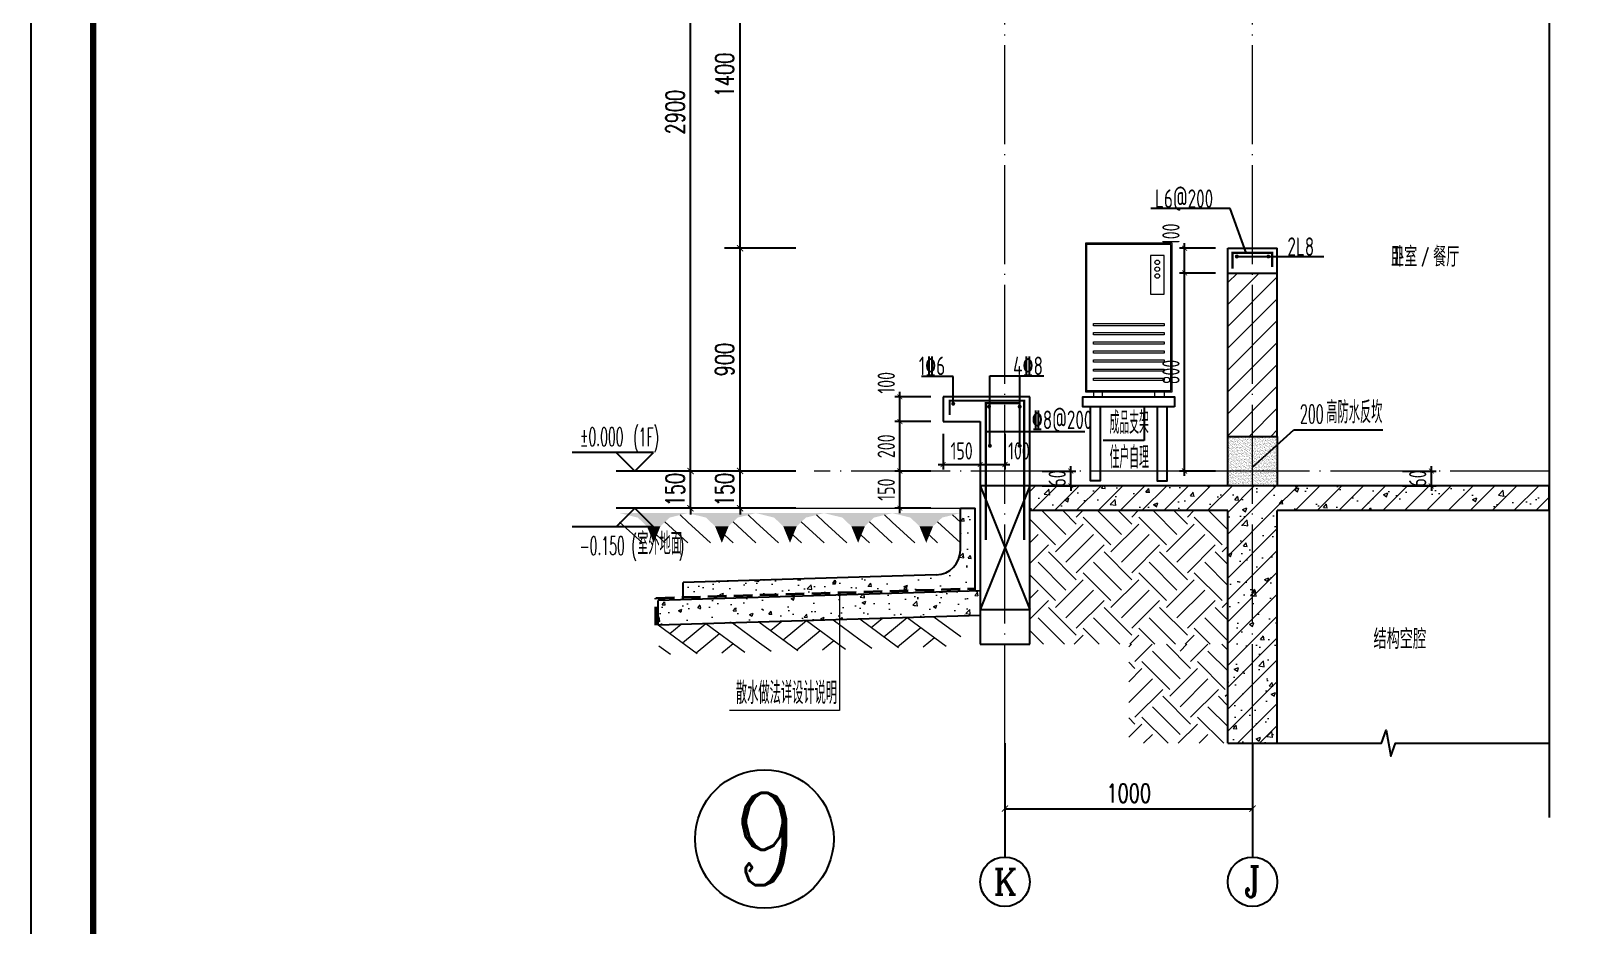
# Model space of a CAD drawing. Extents: x -461650 to 361314, y 245336 to 769729.
# Drawn here: x 299954 to 306262, y 658286 to 661900 of the extents above; entities that cross this region are included whole.
import ezdxf
from ezdxf.enums import TextEntityAlignment as Align

# ---------------------------------------------------------------- set-up
doc = ezdxf.new("R2010")
doc.units = 0
doc.header["$LTSCALE"] = 1000
doc.linetypes.add('DASH', pattern=[0.35, 0.25, -0.1])
doc.linetypes.add('DOTE', pattern=[2.4200000000000004, 2, -0.2, 0.02, -0.2])
doc.layers.get('0').update_dxf_attribs({"linetype": 'CONTINUOUS'})
doc.layers.get('DEFPOINTS').update_dxf_attribs({"linetype": 'CONTINUOUS'})
for name, color, linetype in [('A-AXIS_TEXT', 7, 'CONTINUOUS'), ('AXIS', 3, 'CONTINUOUS'), ('COLUMN', 4, 'CONTINUOUS'), ('DIM', 2, 'CONTINUOUS'), ('DIM_ELEV', 3, 'CONTINUOUS'), ('DIM_IDEN', 67, 'CONTINUOUS'), ('DIM_SYMB', 3, 'CONTINUOUS'), ('PUB_DIM', 3, 'CONTINUOUS'), ('PUB_TEXT', 2, 'CONTINUOUS'), ('REIN', 6, 'CONTINUOUS'), ('S-大样-砼线', 7, 'CONTINUOUS'), ('S-引出线', 40, 'CONTINUOUS'), ('TEXT', 2, 'CONTINUOUS'), ('WALL', 5, 'CONTINUOUS'), ('yichutu', 7, 'CONTINUOUS'), ('空调外机', 8, 'CONTINUOUS'), ('立面-看线', 251, 'CONTINUOUS')]:
    doc.layers.add(name, color=color, linetype=linetype)
for name, color, linetype, lineweight in [('AXIS_TEXT', 7, 'CONTINUOUS', 20), ('DOTE', 19, 'DOTE', 9), ('PUB_HATCH', 8, 'CONTINUOUS', 9), ('图框', 9, 'CONTINUOUS', 18), ('填充', 251, 'CONTINUOUS', 5), ('平面-排水沟', 86, 'CONTINUOUS', 15), ('平面-空调室外机', 143, 'CONTINUOUS', 9), ('立面-中轮廓线', 30, 'CONTINUOUS', 35), ('粉刷', 251, 'CONTINUOUS', 9)]:
    doc.layers.add(name, color=color, linetype=linetype, lineweight=lineweight)
doc.styles.add('_TCH_AXIS', font='COMPLEX', dxfattribs={"bigfont": 'GBCBIG'})
doc.styles.add('_TCH_DIM', font='SIMPLEX.shx', dxfattribs={"width": 0.7, "bigfont": 'GBCBIG.shx'})
doc.styles.add('_TCH_DIM_T3', font='SIMPLEX', dxfattribs={"width": 0.7058823529411765, "bigfont": 'GBCBIG'})
doc.styles.add('COMPLEX', font='COMPLEX')
doc.styles.add('DIM_FONT_T3', font='SIMPLEX', dxfattribs={"width": 0.7058823529411765, "bigfont": 'GBCBIG'})
doc.styles.add('TSSD_DIMENSION', font='Tssdeng.shx', dxfattribs={"width": 0.7, "bigfont": 'tssdchn.shx'})
doc.styles.add('TSSD_REIN', font='tssdeng.shx', dxfattribs={"width": 0.7, "height": 300, "bigfont": 'tssdchn.shx'})
doc.styles.add('w', font='tssdeng.shx', dxfattribs={"width": 0.8, "bigfont": 'tssdchn.shx'})
doc.dimstyles.new('_TCH_ARCH&&25', dxfattribs={"dimtxt": 74.375, "dimasz": 25, "dimexe": 62.5, "dimexo": 75, "dimgap": 25, "dimtad": 1, "dimdec": 0, "dimzin": 0, "dimdsep": 46, "dimtxsty": '_TCH_DIM_T3', "dimblk": 'ARCHTICK', "dimcen": 0.09, "dimclrt": 7, "dimazin": 0, "dimtfac": 1, "dimtdec": 0, "dimtix": 1, "dimtmove": 2, "dimatfit": 3, "dimldrblk": 'ARCHTICK', "dimfxl": 0, "dimtolj": 1, "dimtzin": 0, "dimarcsym": 0})
doc.dimstyles.new('TSSD_20_20', dxfattribs={"dimtxt": 60, "dimasz": 20, "dimexe": 20, "dimexo": 50, "dimgap": 20, "dimtad": 1, "dimdec": 0, "dimzin": 0, "dimdsep": 46, "dimtxsty": 'TSSD_DIMENSION', "dimblk": 'ARCHTICK', "dimblk1": 'ARCHTICK', "dimblk2": 'ARCHTICK', "dimcen": 0, "dimdle": 20, "dimclrt": 7, "dimadec": 0, "dimazin": 0, "dimtfac": 1, "dimtdec": 0, "dimtix": 1, "dimtmove": 2, "dimatfit": 3, "dimfxl": 0, "dimtolj": 1, "dimtzin": 0, "dimarcsym": 0})
pattern_1 = [(50.00000000000016, (28072.98604835232, 249033.2504860063), (143.4520365201507, -12.55042699651864), [14.99999999999997, -164.9999999999995]), (355.0000000000001, (28072.98604835232, 249033.2504860063), (-27.7502667226004, 150.4384267400023), [12, -132]), (100.4514000000001, (28084.94038435235, 249032.2046180062), (115.7018763428039, 137.887908412191), [12.74803799999998, -140.2284223999996]), (46.18420000000015, (28072.98604835232, 249073.2504860063), (213.448209725129, -33.10380286580305), [22.5, -247.5]), (96.63560000000004, (28090.77339735231, 249070.4918246062), (186.9325411097402, 194.8235741800888), [19.12205759999994, -210.3425999999996]), (351.1842000000001, (28072.98604835232, 249073.2504860063), (186.9323890267249, 194.8237201850654), [18, -198]), (21.00000000000014, (28092.98604835232, 249063.2504860063), (119.3814104236925, -80.52377813306745), [15, -165]), (326.0000000000002, (28092.98604835232, 249063.2504860063), (48.66306638431596, 145.0300090093707), [11.99999999999997, -131.9999999999995]), (71.45140000000016, (28102.93449495232, 249056.5401648062), (168.0445257162978, 64.50609934199092), [12.74803799999997, -140.2284223999995]), (37.50000000000015, (28072.98604835232, 249033.2504860063), (2.431971063457958, 66.5787707662623), [0, -130.3999999999995, 0, -133.9999999999995, 0, -132.4999999999995]), (7.500000000000139, (28072.98604835232, 249033.2504860063), (52.61390748842951, 78.8823423764722), [0, -76.39999999999995, 0, -127.4, 0, -50.49999999999998]), (327.5000000000001, (28028.38604835235, 249033.2504860063), (106.7644872344818, -4.510974346875678), [0, -50, 0, -156, 0, -207]), (317.5000000000001, (28008.38604835235, 249033.2504860063), (116.6372338684772, 20.02099646646384), [0, -64.99999999999973, 0, -103.5999999999997, 0, -146.9999999999995])]
pattern_2 = [(45, (-737876.6466369686, 828566.0143538709), (-44.19417382415921, 44.19417382415922), []), (49.99999999999999, (-737876.6466369686, 828566.0143538709), (179.3150456501884, -15.68803374564878), [18.75, -206.25]), (355, (-737876.6466369686, 828566.0143538709), (-34.68783340325, 188.048033425003), [15, -165]), (100.4514, (-737861.7037169687, 828564.7070188709), (144.6273454285054, 172.3598855152384), [15.9350475, -175.285528]), (46.18420000000002, (-737876.6466369686, 828616.0143538709), (266.8102621564111, -41.37975358225452), [28.12499999999995, -309.3749999999992]), (96.6356, (-737854.4124507186, 828612.5660271209), (233.6656763871758, 243.5294677251104), [23.902572, -262.92825]), (351.1842, (-737876.6466369686, 828616.0143538709), (233.6654862834068, 243.5296502313311), [22.5, -247.5]), (21, (-737851.6466369686, 828603.5143538709), (149.2267630296154, -100.6547226663347), [18.75, -206.25]), (326.0000000000001, (-737851.6466369686, 828603.5143538709), (60.82883298039543, 181.2875112617133), [15, -165]), (71.4514, (-737839.2110787185, 828595.1264523709), (210.0556571453725, 80.6326241774881), [15.9350475, -175.285528]), (37.50000000000001, (-737876.6466369686, 828566.0143538709), (3.039963829322667, 83.22346345782788), [0, -163, 0, -167.5, 0, -165.625]), (7.499999999999999, (-737876.6466369686, 828566.0143538709), (65.76738436053715, 98.60292797059006), [0, -95.5, 0, -159.25, 0, -63.125]), (327.5, (-737932.3966369686, 828566.0143538709), (133.4556090431022, -5.638717933594939), [0, -62.5, 0, -195, 0, -258.75]), (317.5, (-737957.3966369686, 828566.0143538709), (145.7965423355966, 25.02624558307943), [0, -81.25, 0, -129.5, 0, -183.75])]

# ---------------------------------------------------------------- blocks, each defined once
blk = doc.blocks.new('GFDDDDRG')
at = {"layer": '图框'}
blk.add_lwpolyline([(923309.7791572664, -107436.9617041193), (923309.7791572663, -159999.4617041193), (893609.7791572664, -159999.4617041193), (893609.7791572665, -107436.9617041193)], close=True, dxfattribs=at)
blk.add_lwpolyline([(923309.7791572664, -107436.9617041193), (923309.7791572663, -159999.4617041193), (893609.7791572664, -159999.4617041193), (893609.7791572665, -107436.9617041193)], close=True, dxfattribs=at)
at = {"layer": '图框', "const_width": 50}
blk.add_lwpolyline([(894109.7791572664, -159499.4617041193), (922809.7791572663, -159499.4617041193), (922809.7791572664, -108686.9617041193), (894109.7791572665, -108686.9617041193)], close=True, dxfattribs=at)
blk = doc.blocks.new('yct-1051-594-26275-14850-25-1002.0')
at = {"layer": 'yichutu', "color": 7}
blk.add_lwpolyline([(0, 0), (0, 14850), (26275, 14850), (26275, 0)], close=True, dxfattribs=at)
blk = doc.blocks.new('$LINEPAT$素土夯实')
at = {"color": 0}
for p, q in [((0, -210.0000000002183), (210.0000000002183, 0)), ((120.0000000004366, -300), (420.0000000004366, 0)), ((420.0000000004366, 0), (607.5000000004366, -187.5)), ((495.0000000004366, -300), (795.0000000008258, 0)), ((615.0000000006003, 0), (705.0000000005821, -89.99999999998181)), ((314.9999999997817, -105.0000000001091), (502.4999999997817, -292.5000000001091)), ((210.0000000002183, -209.9999999999454), (300, -300)), ((705.0000000010441, -300), (795.0000000008258, -210.0000000002183))]:
    blk.add_line(p, q, dxfattribs=at)
blk = doc.blocks.new('$LinePat$自然土壤')
at = {"color": 0}
for p, q in [((0, -90.00000000005457), (70.98591549290177, -19.01408450693634)), ((0, -300), (210.7368421054289, -89.26315789457112)), ((420.0000000004366, -300), (629.9999999995634, -90.00000000005457)), ((210.0000000002183, -300), (286.3636363636379, -223.6363636365804))]:
    blk.add_line(p, q, dxfattribs=at)
for points in [[(0, 0), (629.9999999995634, 0), (168.0000000003929, -44.99999999989086), (462.0000000002619, -44.99999999989086)], [(168.0000000003929, -44.99999999989086), (462.0000000002619, -44.99999999989086), (252.0000000000437, -131.9999999998799), (377.9999999995198, -131.9999999998799)], [(252.0000000000437, -131.9999999998799), (377.9999999995198, -131.9999999998799), (314.9999999997817, -300)]]:
    blk.add_solid(points, dxfattribs=at)
blk = doc.blocks.new('sanshui')
at = {"layer": '粉刷'}
h = blk.add_hatch(dxfattribs=at)
h.set_pattern_fill('混凝土', color=256, scale=20)
h.set_pattern_definition(pattern_1)
edge = h.paths.add_edge_path()
edge.add_line((346317.8252895003, 427329.631422094), (346257.8252895003, 427329.6314220941))
edge.add_line((346257.8252895004, 427329.631422094), (346257.8252895003, 427160.2764119735))
edge.add_arc((346157.8252895003, 427160.2764119735), 100.0000000000227, 271.7183580016376, 359.9999999999833, ccw=False)
edge.add_line((346160.8239404108, 427060.3213816212), (345137.8252895002, 427029.6314220941))
edge.add_line((345137.8252895002, 427029.6314220941), (345137.8252895002, 426969.6044281662))
edge.add_line((345137.8252895002, 426969.6044281662), (346317.8252895002, 427005.0044281661))
edge.add_line((346317.8252895002, 427005.0044281661), (346317.8252895003, 427329.631422094))
h = blk.add_hatch(dxfattribs=at)
h.set_pattern_fill('混凝土', color=256, scale=20)
h.set_pattern_definition(pattern_1)
h.paths.add_polyline_path([(346337.8252895002, 426895.5549392985), (346337.8252895002, 426995.5999291781), (345037.8252895002, 426956.5999291783), (345037.8252895002, 426856.5549392988)])
at = {"layer": 'COLUMN'}
for p, q in [((346257.8252895004, 427329.631422094), (346317.8252895004, 427329.631422094)), ((346257.8252895003, 427160.2764119735), (346257.8252895004, 427329.631422094)), ((346317.8252895002, 426994.999929178), (346317.8252895004, 427329.631422094)), ((346160.8239404108, 427060.3213816212), (345137.8252895002, 427029.6314220941)), ((346338.1251545461, 426995.6089251295), (345037.8252895002, 426956.5999291783)), ((345137.8252895002, 426959.5999291783), (345137.8252895002, 427029.6314220941)), ((345037.8252895002, 426856.5549392988), (345037.8252895002, 426956.5999291783)), ((346338.1251545559, 426895.5639352502), (345037.8252895002, 426856.5549392988))]:
    blk.add_line(p, q, dxfattribs=at)
blk.add_arc((346157.8252895003, 427160.2764119735), 100, 271.7183580025722, 0, dxfattribs=at)
at = {"layer": '立面-中轮廓线', "linetype": 'DASH', "ltscale": 0.3}
blk.add_lwpolyline([(345027.8252895002, 426856.5549392988), (345027.8252895002, 426966.3044281662), (346317.8252895002, 427005.0044281661)], dxfattribs=at)
at = {"layer": '粉刷'}
blk.add_line((344881.4937397202, 427329.6314220942), (346257.8252895004, 427329.6314220939), dxfattribs=at)
at = {"layer": '粉刷', "yscale": 0.4, "zscale": 0.4}
for name, p, xscale, rotation in [('$LinePat$自然土壤', (345156.7600496762, 427309.6314220941), -0.4369306507241237, 359.9999999999903), ('$LinePat$自然土壤', (345432.0263596322, 427309.631422094), -0.4369306507241237, 359.9999999999903), ('$LinePat$自然土壤', (345707.2926695882, 427309.631422094), -0.4369306507241237, 359.9999999999903), ('$LinePat$自然土壤', (345982.5589795442, 427309.631422094), -0.4369306507241237, 359.9999999999903), ('$LinePat$自然土壤', (346257.8252895002, 427309.6314220939), -0.4369306507241237, 359.9999999999903), ('$LINEPAT$素土夯实', (345444.4919561668, 426868.7549392987), -0.5117605352322558, 1.718358001643932), ('$LINEPAT$素土夯实', (345851.1586228333, 426880.9549392986), -0.5117605352322558, 1.718358001643932), ('$LINEPAT$素土夯实', (346257.8252894999, 426893.1549392985), -0.5117605352322558, 1.718358001643932)]:
    blk.add_blockref(name, p, dxfattribs=dict(at, xscale=xscale, rotation=rotation))
blk = doc.blocks.new('kongtiao')
for p, q in [((-338.6800000686198, 49), (-338.6800000686198, -550.7999999803142)), ((11, 49), (-338.6800000686198, 49)), ((-334.090000067139, 44.41000000014901), (-334.090000067139, -546.2099999804632)), ((6.409999998519197, 44.41000000014901), (-334.090000067139, 44.41000000014901)), ((6.409999998519197, -546.2099999804632), (6.409999998519197, 44.41000000014901)), ((11, -550.7999999803142), (11, 49)), ((-76.21000002510846, -0.4899999982444569), (-76.21000002510846, -156.549999992596)), ((-21.1300000094343, -0.4899999982444569), (-76.21000002510846, -0.4899999982444569)), ((-21.1300000094343, -156.549999992596), (-21.1300000094343, -0.4899999982444569)), ((-76.21000002510846, -156.549999992596), (-21.1300000094343, -156.549999992596)), ((-338.6800000686198, -550.7999999803142), (11, -550.7999999803142)), ((-334.090000067139, -546.2099999804632), (6.409999998519197, -546.2099999804632)), ((-306.5500000594184, -550.7999999803142), (-306.5500000594184, -571.1599999796017)), ((-269.8300000489689, -571.1599999796017), (-269.8300000489689, -550.7999999803142)), ((-57.85000001988374, -571.1599999796017), (-57.85000001988374, -550.7999999803142)), ((-21.1300000094343, -550.7999999803142), (-21.1300000094343, -571.1599999796017)), ((-306.5500000594184, -571.1599999796017), (-269.8300000489689, -571.1599999796017)), ((-21.1300000094343, -571.1599999796017), (-57.85000001988374, -571.1599999796017))]:
    blk.add_line(p, q)
for points in [[(-306.5500000594184, -275.399999990128), (-21.1300000094343, -275.399999990128), (-21.1300000094343, -284.57999998983), (-306.5500000594184, -284.57999998983)], [(-306.5500000594184, -312.1199999888777), (-21.1300000094343, -312.1199999888777), (-21.1300000094343, -321.2999999885214), (-306.5500000594184, -321.2999999885214)], [(-306.5500000594184, -348.8399999875692), (-21.1300000094343, -348.8399999875692), (-21.1300000094343, -358.0199999872129), (-306.5500000594184, -358.0199999872129)], [(-306.5500000594184, -385.5599999862025), (-21.1300000094343, -385.5599999862025), (-21.1300000094343, -394.7399999858462), (-306.5500000594184, -394.7399999858462)], [(-306.5500000594184, -422.2799999848939), (-21.1300000094343, -422.2799999848939), (-21.1300000094343, -431.4599999845377), (-306.5500000594184, -431.4599999845377)], [(-306.5500000594184, -458.9999999835854), (-21.1300000094343, -458.9999999835854), (-21.1300000094343, -468.1799999832292), (-306.5500000594184, -468.1799999832292)], [(-306.5500000594184, -495.7199999822769), (-21.1300000094343, -495.7199999822769), (-21.1300000094343, -504.8999999819207), (-306.5500000594184, -504.8999999819207)]]:
    blk.add_lwpolyline(points, close=True)
for centre in [(-48.67000001715496, -28.02999999717576), (-48.67000001715496, -55.56999999628169), (-48.67000001715496, -83.109999995213)]:
    blk.add_circle(centre, 9.180000002639078)
blk = doc.blocks.new('_ArchTick')
at = {"color": 0, "linetype": 'ByBlock', "const_width": 0.15}
blk.add_lwpolyline([(-0.5, -0.5), (0.5, 0.5)], dxfattribs=at)
blk = doc.blocks.new('*D515')
at = {"layer": 'DEFPOINTS', "color": 0}
for p in [(303987.2761759824, 660122.9762033545), (304153.236061074, 660122.9762033545), (303987.2761759824, 660062.9762035192)]:
    blk.add_point(p, dxfattribs=at)
at = {"layer": 'DIM', "color": 0, "lineweight": -2}
for p, q in [((304037.2761759824, 660122.9762033545), (304173.236061074, 660122.9762033545)), ((304153.236061074, 660122.9762033545), (304153.236061074, 660142.9762033545)), ((304153.236061074, 660062.9762035192), (304153.236061074, 660122.9762033545)), ((304037.2761759824, 660062.9762035192), (304173.236061074, 660062.9762035192)), ((304153.236061074, 660062.9762035192), (304153.236061074, 660042.9762035192))]:
    blk.add_line(p, q, dxfattribs=at)
at = {"layer": 'DIM', "color": 0, "lineweight": -2, "xscale": 20, "yscale": 20, "zscale": 20}
for p, rotation in [((304153.236061074, 660122.9762033545), 270), ((304153.236061074, 660062.9762035192), 90)]:
    blk.add_blockref('_ArchTick', p, dxfattribs=dict(at, rotation=rotation))
at = {"layer": 'DIM', "color": 7, "insert": (304098.2360610738, 660092.976203437), "char_height": 70, "attachment_point": 5, "rotation": 90, "style": 'TSSD_DIMENSION'}
blk.add_mtext('\\A1;60', dxfattribs=at)
blk = doc.blocks.new('*D712')
at = {"layer": 'DEFPOINTS', "color": 0}
for p in [(305443.5795182911, 660122.9816695272), (305609.5394801433, 660122.9816695272), (305443.5795182911, 660062.9803566579)]:
    blk.add_point(p, dxfattribs=at)
at = {"layer": 'DIM', "color": 0, "lineweight": -2}
for p, q in [((305493.5795182911, 660122.9816695272), (305629.5394801433, 660122.9816695272)), ((305609.5394801433, 660122.9816695272), (305609.5394801433, 660142.9816695272)), ((305609.5394801433, 660062.9803566579), (305609.5394801433, 660122.9816695272)), ((305493.5795182911, 660062.9803566579), (305629.5394801433, 660062.9803566579)), ((305609.5394801433, 660062.9803566579), (305609.5394801433, 660042.9803566579))]:
    blk.add_line(p, q, dxfattribs=at)
at = {"layer": 'DIM', "color": 0, "lineweight": -2, "xscale": 20, "yscale": 20, "zscale": 20}
for p, rotation in [((305609.5394801433, 660122.9816695272), 270), ((305609.5394801433, 660062.9803566579), 90)]:
    blk.add_blockref('_ArchTick', p, dxfattribs=dict(at, rotation=rotation))
at = {"layer": 'DIM', "color": 7, "insert": (305554.5394801432, 660092.9810130927), "char_height": 70, "attachment_point": 5, "rotation": 90, "style": 'TSSD_DIMENSION'}
blk.add_mtext('\\A1;60', dxfattribs=at)
blk = doc.blocks.new('*D714')
at = {"layer": 'DEFPOINTS', "color": 0}
for p in [(303637.2761802762, 660322.9823090296), (303787.2761802747, 660322.9823090266), (303787.2761802747, 660149.2716190736)]:
    blk.add_point(p, dxfattribs=at)
at = {"layer": 'DIM', "color": 0, "lineweight": -2}
for p, q in [((303637.2761802762, 660272.9823090296), (303637.2761802762, 660129.2716190736)), ((303787.2761802747, 660272.9823090266), (303787.2761802747, 660129.2716190736)), ((303617.2761802762, 660149.2716190736), (303807.2761802747, 660149.2716190736))]:
    blk.add_line(p, q, dxfattribs=at)
at = {"layer": 'DIM', "color": 0, "lineweight": -2, "xscale": 20, "yscale": 20, "zscale": 20, "rotation": 180}
blk.add_blockref('_ArchTick', (303637.2761802762, 660149.2716190736), dxfattribs=at)
at = {"layer": 'DIM', "color": 0, "lineweight": -2, "xscale": 20, "yscale": 20, "zscale": 20}
blk.add_blockref('_ArchTick', (303787.2761802747, 660149.2716190736), dxfattribs=at)
at = {"layer": 'DIM', "color": 7, "insert": (303712.2761802754, 660204.2716190736), "char_height": 70, "attachment_point": 5, "style": 'TSSD_DIMENSION'}
blk.add_mtext('\\A1;150', dxfattribs=at)
blk = doc.blocks.new('*D715')
at = {"layer": 'DEFPOINTS', "color": 0}
for p in [(303787.2761802748, 660322.9823090266), (303887.2761735974, 660322.9823090248), (303887.2761735974, 660149.2716190711)]:
    blk.add_point(p, dxfattribs=at)
at = {"layer": 'DIM', "color": 0, "lineweight": -2}
for p, q in [((303787.2761802748, 660272.9823090266), (303787.2761802748, 660129.2716190711)), ((303887.2761735974, 660272.9823090248), (303887.2761735974, 660129.2716190711)), ((303767.2761802748, 660149.2716190711), (303907.2761735974, 660149.2716190711))]:
    blk.add_line(p, q, dxfattribs=at)
at = {"layer": 'DIM', "color": 0, "lineweight": -2, "xscale": 20, "yscale": 20, "zscale": 20, "rotation": 180}
blk.add_blockref('_ArchTick', (303787.2761802748, 660149.2716190711), dxfattribs=at)
at = {"layer": 'DIM', "color": 0, "lineweight": -2, "xscale": 20, "yscale": 20, "zscale": 20}
blk.add_blockref('_ArchTick', (303887.2761735974, 660149.2716190711), dxfattribs=at)
at = {"layer": 'DIM', "color": 7, "insert": (303943.7248915461, 660204.2716190711), "char_height": 70, "attachment_point": 5, "style": 'TSSD_DIMENSION'}
blk.add_mtext('\\A1;100', dxfattribs=at)
blk = doc.blocks.new('*D716')
at = {"layer": 'DEFPOINTS', "color": 0}
for p in [(303462.6654138273, 660422.982309038), (303637.2761802765, 660422.982309038), (303637.2761802765, 660322.9823090223)]:
    blk.add_point(p, dxfattribs=at)
at = {"layer": 'DIM', "color": 0, "lineweight": -2}
for p, q in [((303462.6654138273, 660302.9823090223), (303462.6654138273, 660442.982309038)), ((303587.2761802765, 660422.982309038), (303442.6654138273, 660422.982309038)), ((303587.2761802765, 660322.9823090223), (303442.6654138273, 660322.9823090223))]:
    blk.add_line(p, q, dxfattribs=at)
at = {"layer": 'DIM', "color": 0, "lineweight": -2, "xscale": 20, "yscale": 20, "zscale": 20}
for p, rotation in [((303462.6654138273, 660422.982309038), 90), ((303462.6654138273, 660322.9823090223), 270)]:
    blk.add_blockref('_ArchTick', p, dxfattribs=dict(at, rotation=rotation))
at = {"layer": 'DIM', "color": 7, "insert": (303407.6654138272, 660479.4310269869), "char_height": 70, "attachment_point": 5, "rotation": 90, "style": 'TSSD_DIMENSION'}
blk.add_mtext('\\A1;100', dxfattribs=at)
blk = doc.blocks.new('*D717')
at = {"layer": 'DEFPOINTS', "color": 0}
for p in [(303462.6654138273, 660322.9823090223), (303637.2761802765, 660322.9823090223), (303637.2761802765, 660122.982309026)]:
    blk.add_point(p, dxfattribs=at)
at = {"layer": 'DIM', "color": 0, "lineweight": -2}
for p, q in [((303587.2761802765, 660322.9823090223), (303442.6654138273, 660322.9823090223)), ((303462.6654138273, 660102.982309026), (303462.6654138273, 660342.9823090223)), ((303587.2761802765, 660122.982309026), (303442.6654138273, 660122.982309026))]:
    blk.add_line(p, q, dxfattribs=at)
at = {"layer": 'DIM', "color": 0, "lineweight": -2, "xscale": 20, "yscale": 20, "zscale": 20}
for p, rotation in [((303462.6654138273, 660322.9823090223), 90), ((303462.6654138273, 660122.982309026), 270)]:
    blk.add_blockref('_ArchTick', p, dxfattribs=dict(at, rotation=rotation))
at = {"layer": 'DIM', "color": 7, "insert": (303407.6654138272, 660222.9823090243), "char_height": 70, "attachment_point": 5, "rotation": 90, "style": 'TSSD_DIMENSION'}
blk.add_mtext('\\A1;200', dxfattribs=at)
blk = doc.blocks.new('*D718')
at = {"layer": 'DEFPOINTS', "color": 0}
for p in [(303462.6654138273, 660122.982309026), (303637.2761802765, 660122.982309026), (303637.2761802765, 659972.9823090258)]:
    blk.add_point(p, dxfattribs=at)
at = {"layer": 'DIM', "color": 0, "lineweight": -2}
for p, q in [((303587.2761802765, 660122.982309026), (303442.6654138273, 660122.982309026)), ((303462.6654138273, 659952.9823090258), (303462.6654138273, 660142.982309026)), ((303587.2761802765, 659972.9823090258), (303442.6654138273, 659972.9823090258))]:
    blk.add_line(p, q, dxfattribs=at)
at = {"layer": 'DIM', "color": 0, "lineweight": -2, "xscale": 20, "yscale": 20, "zscale": 20}
for p, rotation in [((303462.6654138273, 660122.982309026), 90), ((303462.6654138273, 659972.9823090258), 270)]:
    blk.add_blockref('_ArchTick', p, dxfattribs=dict(at, rotation=rotation))
at = {"layer": 'DIM', "color": 7, "insert": (303407.6654138272, 660047.982309026), "char_height": 70, "attachment_point": 5, "rotation": 90, "style": 'TSSD_DIMENSION'}
blk.add_mtext('\\A1;150', dxfattribs=at)
blk = doc.blocks.new('*D729')
at = {"layer": 'AXIS', "color": 0, "lineweight": -2}
for p, q in [((303887.2456969781, 658947.9800194136), (303887.2456969781, 658696.4463557538)), ((304887.2456969781, 658947.9800194136), (304887.2456969781, 658696.4463557538)), ((303887.2456969781, 658758.9463557538), (304887.2456969781, 658758.9463557538))]:
    blk.add_line(p, q, dxfattribs=at)
at = {"layer": 'DEFPOINTS', "color": 0}
for p in [(303887.2456969781, 659022.9800194136), (304887.2456969781, 659022.9800194136), (304887.2456969781, 658758.9463557538)]:
    blk.add_point(p, dxfattribs=at)
at = {"layer": 'AXIS', "color": 0, "lineweight": -2, "xscale": 25, "yscale": 25, "zscale": 25, "rotation": 180}
blk.add_blockref('_ArchTick', (303887.2456969781, 658758.9463557538), dxfattribs=at)
at = {"layer": 'AXIS', "color": 0, "lineweight": -2, "xscale": 25, "yscale": 25, "zscale": 25}
blk.add_blockref('_ArchTick', (304887.2456969781, 658758.9463557538), dxfattribs=at)
at = {"layer": 'AXIS', "color": 7, "insert": (304387.2456969781, 658821.1338557538), "char_height": 74.375, "attachment_point": 5, "style": '_TCH_DIM_T3'}
blk.add_mtext('\\A1;1000', dxfattribs=at)
blk = doc.blocks.new('*D742')
at = {"layer": 'DEFPOINTS', "color": 0}
for p in [(302817.0820163131, 660122.982309026), (303117.0820163338, 660122.982309026), (303117.0820163338, 659972.5118608493)]:
    blk.add_point(p, dxfattribs=at)
at = {"layer": 'PUB_DIM', "color": 0, "lineweight": -2}
for p, q in [((303042.0820163338, 660122.982309026), (302754.5820163131, 660122.982309026)), ((302817.0820163131, 660122.982309026), (302817.0820163131, 660147.982309026)), ((302817.0820163131, 659972.5118608493), (302817.0820163131, 660122.982309026)), ((303042.0820163338, 659972.5118608493), (302754.5820163131, 659972.5118608493)), ((302817.0820163131, 659972.5118608493), (302817.0820163131, 659947.5118608493))]:
    blk.add_line(p, q, dxfattribs=at)
at = {"layer": 'PUB_DIM', "color": 0, "lineweight": -2, "xscale": 25, "yscale": 25, "zscale": 25}
for p, rotation in [((302817.0820163131, 660122.982309026), 270), ((302817.0820163131, 659972.5118608493), 90)]:
    blk.add_blockref('_ArchTick', p, dxfattribs=dict(at, rotation=rotation))
at = {"layer": 'PUB_DIM', "color": 7, "insert": (302754.894516313, 660047.7470849378), "char_height": 74.375, "attachment_point": 5, "rotation": 90, "style": '_TCH_DIM_T3'}
blk.add_mtext('\\A1;150', dxfattribs=at)
blk = doc.blocks.new('*D743')
at = {"layer": 'DEFPOINTS', "color": 0}
for p in [(302817.0820163131, 661022.9824465467), (303117.0820163338, 661022.9824465467), (303117.0820163338, 660122.982309026)]:
    blk.add_point(p, dxfattribs=at)
at = {"layer": 'PUB_DIM', "color": 0, "lineweight": -2}
for p, q in [((303042.0820163338, 661022.9824465467), (302754.5820163131, 661022.9824465467)), ((302817.0820163131, 660122.982309026), (302817.0820163131, 661022.9824465467)), ((303042.0820163338, 660122.982309026), (302754.5820163131, 660122.982309026))]:
    blk.add_line(p, q, dxfattribs=at)
at = {"layer": 'PUB_DIM', "color": 0, "lineweight": -2, "xscale": 25, "yscale": 25, "zscale": 25}
for p, rotation in [((302817.0820163131, 661022.9824465467), 90), ((302817.0820163131, 660122.982309026), 270)]:
    blk.add_blockref('_ArchTick', p, dxfattribs=dict(at, rotation=rotation))
at = {"layer": 'PUB_DIM', "color": 7, "insert": (302754.894516313, 660572.9823777864), "char_height": 74.375, "attachment_point": 5, "rotation": 90, "style": '_TCH_DIM_T3'}
blk.add_mtext('\\A1;900', dxfattribs=at)
blk = doc.blocks.new('*D744')
at = {"layer": 'DEFPOINTS', "color": 0}
for p in [(302817.0820163131, 662422.9823090263), (303117.0820163338, 662422.9823090263), (303117.0820163338, 661022.9824465467)]:
    blk.add_point(p, dxfattribs=at)
at = {"layer": 'PUB_DIM', "color": 0, "lineweight": -2}
for p, q in [((303042.0820163338, 662422.9823090263), (302754.5820163131, 662422.9823090263)), ((302817.0820163131, 661022.9824465467), (302817.0820163131, 662422.9823090263)), ((303042.0820163338, 661022.9824465467), (302754.5820163131, 661022.9824465467))]:
    blk.add_line(p, q, dxfattribs=at)
at = {"layer": 'PUB_DIM', "color": 0, "lineweight": -2, "xscale": 25, "yscale": 25, "zscale": 25}
for p, rotation in [((302817.0820163131, 662422.9823090263), 90), ((302817.0820163131, 661022.9824465467), 270)]:
    blk.add_blockref('_ArchTick', p, dxfattribs=dict(at, rotation=rotation))
at = {"layer": 'PUB_DIM', "color": 7, "insert": (302754.894516313, 661722.9823777867), "char_height": 74.375, "attachment_point": 5, "rotation": 90, "style": '_TCH_DIM_T3'}
blk.add_mtext('\\A1;1400', dxfattribs=at)
blk = doc.blocks.new('*D759')
at = {"layer": 'DEFPOINTS', "color": 0}
for p in [(302617.0820163087, 660122.982309026), (303117.0820163338, 660122.982309026), (303117.0820163338, 659972.5118608493)]:
    blk.add_point(p, dxfattribs=at)
at = {"layer": 'PUB_DIM', "color": 0, "lineweight": -2}
for p, q in [((303042.0820163338, 660122.982309026), (302554.5820163087, 660122.982309026)), ((302617.0820163087, 660122.982309026), (302617.0820163087, 660147.982309026)), ((302617.0820163087, 659972.5118608493), (302617.0820163087, 660122.982309026)), ((303042.0820163338, 659972.5118608493), (302554.5820163087, 659972.5118608493)), ((302617.0820163087, 659972.5118608493), (302617.0820163087, 659947.5118608493))]:
    blk.add_line(p, q, dxfattribs=at)
at = {"layer": 'PUB_DIM', "color": 0, "lineweight": -2, "xscale": 25, "yscale": 25, "zscale": 25}
for p, rotation in [((302617.0820163087, 660122.982309026), 270), ((302617.0820163087, 659972.5118608493), 90)]:
    blk.add_blockref('_ArchTick', p, dxfattribs=dict(at, rotation=rotation))
at = {"layer": 'PUB_DIM', "color": 7, "insert": (302554.8945163086, 660047.7470849378), "char_height": 74.375, "attachment_point": 5, "rotation": 90, "style": '_TCH_DIM_T3'}
blk.add_mtext('\\A1;150', dxfattribs=at)
blk = doc.blocks.new('*D760')
at = {"layer": 'DEFPOINTS', "color": 0}
for p in [(302617.0820163087, 663022.982309026), (303117.0820163338, 663022.982309026), (303117.0820163338, 660122.982309026)]:
    blk.add_point(p, dxfattribs=at)
at = {"layer": 'PUB_DIM', "color": 0, "lineweight": -2}
for p, q in [((303042.0820163338, 663022.982309026), (302554.5820163087, 663022.982309026)), ((302617.0820163087, 660122.982309026), (302617.0820163087, 663022.982309026)), ((303042.0820163338, 660122.982309026), (302554.5820163087, 660122.982309026))]:
    blk.add_line(p, q, dxfattribs=at)
at = {"layer": 'PUB_DIM', "color": 0, "lineweight": -2, "xscale": 25, "yscale": 25, "zscale": 25}
for p, rotation in [((302617.0820163087, 663022.982309026), 90), ((302617.0820163087, 660122.982309026), 270)]:
    blk.add_blockref('_ArchTick', p, dxfattribs=dict(at, rotation=rotation))
at = {"layer": 'PUB_DIM', "color": 7, "insert": (302554.8945163086, 661572.9823090261), "char_height": 74.375, "attachment_point": 5, "rotation": 90, "style": '_TCH_DIM_T3'}
blk.add_mtext('\\A1;2900', dxfattribs=at)
blk = doc.blocks.new('_AXISO')
blk.add_circle((0, 0), 0.5)
at = {"layer": 'A-AXIS_TEXT', "style": 'COMPLEX', "width": 1.041666666666666}
blk.add_attdef('A', text='', height=0.56, dxfattribs=at).set_placement((-0.25, -0.28), (0.25, -0.28), align=Align.FIT)
blk = doc.blocks.new('20210809.02282059')
at = {"layer": 'REIN', "const_width": 9}
blk.add_lwpolyline([(87484.17413905729, 66580.93723980524), (87484.17413905729, 66644.7473179046), (87644.05902665015, 66644.7473179046), (87644.05902665015, 66586.78243779903)], dxfattribs=at)
at = {"layer": 'REIN', "const_width": 8}
for points in [[(87497.66146427253, 66629.68552062381, 1), (87505.66146427253, 66629.68552062381, 1)], [(87625.09821334062, 66629.68552062381, 1), (87633.09821334062, 66629.68552062381, 1)]]:
    blk.add_lwpolyline(points, format="xyb", close=True, dxfattribs=at)
at = {"layer": 'S-引出线'}
for p, q in [((87474.5888281595, 66823.76058760582), (87154.50981688779, 66823.76058760582)), ((87538.80876634456, 66644.7473179046), (87474.5888281595, 66823.76058760582)), ((87501.66146427253, 66629.68552062381), (87853.2882327484, 66629.68552062381))]:
    blk.add_line(p, q, dxfattribs=at)
at = {"layer": 'TEXT', "style": 'w', "width": 0.7}
for s, p in [('L6@200', (87171.47256206069, 66825.93027499522)), ('2L8', (87706.15828353167, 66632.06966891466))]:
    blk.add_text(s, height=75, rotation=1.867629851175362e-07, dxfattribs=at).set_placement(p)
blk = doc.blocks.new('20210809.03324977')
at = {"layer": 'REIN', "const_width": 9}
for points in [[(87270.69397699813, 67392.12446470314), (87270.69397699813, 67450.29107445793), (87571.93069054911, 67450.29107445793), (87571.93069054911, 66887.1094047738)], [(87558.2410893522, 67439.99080960208), (87416.58524265027, 67439.99080960208), (87416.58524265027, 66887.1094047738)]]:
    blk.add_lwpolyline(points, dxfattribs=at)
at = {"layer": 'REIN', "const_width": 8}
for points in [[(87281.17751216868, 67438.04746072937, 1), (87289.17751216868, 67438.04746072937, 1)], [(87425.94260319209, 67426.08854645968, 1), (87433.94260319209, 67426.08854645968, 1)], [(87549.67117955888, 67426.08854645968, 1), (87557.67117955888, 67426.08854645968, 1)], [(87429.22968043646, 67267.8253149112, 1), (87437.22968043646, 67267.8253149112, 1)], [(87549.67117955888, 67267.8253149112, 1), (87557.67117955888, 67267.8253149112, 1)]]:
    blk.add_lwpolyline(points, format="xyb", close=True, dxfattribs=at)
at = {"layer": 'S-大样-砼线'}
for p, q in [((87394.2579633056, 67105.93735919218), (87594.25796212282, 66605.93723981472)), ((87594.26091004934, 67105.93735919014), (87394.26091124795, 66605.93723980524))]:
    blk.add_line(p, q, dxfattribs=at)
blk.add_lwpolyline([(87594.25796916828, 67105.93735918641), (87394.2579633056, 67105.93735918641), (87394.25796330746, 66605.93723980896), (87594.25796916921, 66605.93723980896)], close=True, dxfattribs=at)
at = {"layer": 'S-引出线'}
for p, q in [((87285.17751216868, 67547.68343236984), (87157.25466771869, 67547.68343236984)), ((87285.17751216868, 67438.04746072937), (87285.17751216868, 67547.68343236984)), ((87433.22968043646, 67267.8253149112), (87433.229680436, 67550.55877132283)), ((87433.22968043646, 67550.55877132283), (87650.966053237, 67550.55877132283)), ((87553.67117955888, 67267.8253149112), (87553.67117955888, 67550.55877132283)), ((87416.58524265027, 67326.17834244331), (87817.33921366071, 67326.17834244331))]:
    blk.add_line(p, q, dxfattribs=at)
at = {"layer": 'TEXT', "style": 'TSSD_REIN', "width": 0.7}
for s, p in [('1%%1326', (87146.43289402712, 67553.39523121144)), ('4%%1328', (87527.10346193824, 67553.39523121144)), ('%%1328@200', (87602.11297937881, 67335.25822280126))]:
    blk.add_text(s, height=75, rotation=1.867629851175362e-07, dxfattribs=at).set_placement(p)
blk = doc.blocks.new('*D2021')
at = {"layer": 'DEFPOINTS', "color": 0}
for p in [(304612.6654069646, 661022.9824465471), (304787.2761734138, 661022.9824465471), (304787.2761734138, 660922.9824465436)]:
    blk.add_point(p, dxfattribs=at)
at = {"layer": 'DIM', "color": 0, "lineweight": -2}
for p, q in [((304737.2761734138, 661022.9824465471), (304592.6654069646, 661022.9824465471)), ((304612.6654069646, 660902.9824465436), (304612.6654069646, 661042.9824465471)), ((304737.2761734138, 660922.9824465436), (304592.6654069646, 660922.9824465436))]:
    blk.add_line(p, q, dxfattribs=at)
at = {"layer": 'DIM', "color": 0, "lineweight": -2, "xscale": 20, "yscale": 20, "zscale": 20}
for p, rotation in [((304612.6654069646, 661022.9824465471), 90), ((304612.6654069646, 660922.9824465436), 270)]:
    blk.add_blockref('_ArchTick', p, dxfattribs=dict(at, rotation=rotation))
at = {"layer": 'DIM', "color": 7, "insert": (304557.6654069645, 661079.431164496), "char_height": 70, "attachment_point": 5, "rotation": 90, "style": 'TSSD_DIMENSION'}
blk.add_mtext('\\A1;100', dxfattribs=at)
blk = doc.blocks.new('*D2040')
at = {"layer": 'DEFPOINTS', "color": 0}
for p in [(304612.6654069646, 660922.9824465436), (304787.2761734138, 660922.9824465436), (304787.2761734138, 660122.982309026)]:
    blk.add_point(p, dxfattribs=at)
at = {"layer": 'DIM', "color": 0, "lineweight": -2}
for p, q in [((304612.6654069646, 660102.982309026), (304612.6654069646, 660942.9824465436)), ((304737.2761734138, 660922.9824465436), (304592.6654069646, 660922.9824465436)), ((304737.2761734138, 660122.982309026), (304592.6654069646, 660122.982309026))]:
    blk.add_line(p, q, dxfattribs=at)
at = {"layer": 'DIM', "color": 0, "lineweight": -2, "xscale": 20, "yscale": 20, "zscale": 20}
for p, rotation in [((304612.6654069646, 660922.9824465436), 90), ((304612.6654069646, 660122.982309026), 270)]:
    blk.add_blockref('_ArchTick', p, dxfattribs=dict(at, rotation=rotation))
at = {"layer": 'DIM', "color": 7, "insert": (304557.6654069645, 660522.9823777849), "char_height": 70, "attachment_point": 5, "rotation": 90, "style": 'TSSD_DIMENSION'}
blk.add_mtext('\\A1;800', dxfattribs=at)

msp = doc.modelspace()

# ---------------------------------------------------------------- hatches: boundary and pattern name
at = {"layer": 'PUB_HATCH'}
h = msp.add_hatch(dxfattribs=at)
h.set_pattern_fill('普通砖', color=256, scale=25, style=0)
h.set_pattern_definition([(45, (-737876.6466369686, 828610.892191371), (-44.19419150182874, 44.19419150182875), [])])
h.paths.add_polyline_path([(304987.2761735275, 660262.9824475815), (304987.2761667093, 660922.9824475802), (304787.2761667093, 660922.9824455141), (304787.2761735275, 660262.9824455153)])
h = msp.add_hatch(dxfattribs=at)
h.set_pattern_fill('钢筋混凝土', color=256, scale=25, style=0)
h.set_pattern_definition(pattern_2)
h.paths.add_polyline_path([(303987.2761762704, 660062.9762035229), (303987.2761751194, 659962.9762035242), (304787.273243026, 659962.9783921038), (304887.2742199078, 659996.3120091399), (304887.2761735389, 660062.9786656697)])
h = msp.add_hatch(dxfattribs=at)
h.set_pattern_fill('钢筋混凝土', color=256, scale=25, style=0)
h.set_pattern_definition(pattern_2)
h.paths.add_polyline_path([(306085.8010858217, 660062.9823088106), (304887.2761735389, 660062.9786656697), (304887.2742199078, 659996.3120091399), (304987.2732431587, 659962.9789696463), (306085.8013897905, 659962.982308811)])
h = msp.add_hatch(dxfattribs=at)
h.set_pattern_fill('钢筋混凝土', color=256, scale=25, style=0)
h.set_pattern_definition(pattern_2)
h.paths.add_polyline_path([(304987.2456969351, 659022.9770889776), (304987.2732431587, 659962.9789696463), (304887.2742199078, 659996.3120091399), (304787.273243026, 659962.9783921038), (304787.245697021, 659022.9829498624)])
at = {"layer": '填充'}
h = msp.add_hatch(dxfattribs=at)
h.set_pattern_fill('EARTH', color=250, scale=50, angle=45, style=0)
h.set_pattern_definition([(45, (-561521.7999373707, 786109.064322515), (0, 224.5064030267289), [158.75, -158.75]), (45, (-561563.8948879382, 786151.1592730825), (0, 224.5064030267289), [158.75, -158.75]), (45, (-561605.9898385057, 786193.2542236501), (0, 224.5064030267289), [158.75, -158.75]), (135, (-561605.9898385057, 786221.3175240284), (-224.5064030267289, 0), [158.75, -158.75]), (135, (-561563.8948879382, 786263.4124745959), (-224.5064030267289, 0), [158.75, -158.75]), (135, (-561521.7999373707, 786305.5074251634), (-224.5064030267289, 0), [158.75, -158.75])])
h.paths.add_polyline_path([(303987.2761733009, 659422.9959082704), (304787.2645384356, 659422.9886312941), (304787.2688916441, 659962.9795197968), (303987.2805265099, 659962.975075813)])
h = msp.add_hatch(dxfattribs=at)
h.set_pattern_fill('EARTH', color=250, scale=50, angle=45, style=0)
h.set_pattern_definition([(45, (-810710.9971763782, 203829.6101439371), (0, 224.5064030267289), [158.75, -158.75]), (45, (-810753.0921269456, 203871.7050945048), (0, 224.5064030267289), [158.75, -158.75]), (45, (-810795.1870775131, 203913.8000450722), (0, 224.5064030267289), [158.75, -158.75]), (135, (-810795.1870775131, 203941.8633454506), (-224.5064030267289, 0), [158.75, -158.75]), (135, (-810753.0921269456, 203983.9582960181), (-224.5064030267289, 0), [158.75, -158.75]), (135, (-810710.9971763782, 204026.0532465855), (-224.5064030267289, 0), [158.75, -158.75])])
h.paths.add_polyline_path([(304787.2761738886, 659422.9800194199), (304387.2761738884, 659422.9800194199), (304387.2761738863, 659022.9800194801), (304787.2761738867, 659022.9800193543)])
at = {"layer": '立面-看线'}
h = msp.add_hatch(dxfattribs=at)
h.set_pattern_fill('碎沙', color=256, scale=4)
h.set_pattern_definition([(37.50000000000001, (-496265.9634771602, 274701.029986829), (-0.32000625919681, 9.788264746586847), [0, -7.7216, 0, -8.636000000000001, 0, -8.255]), (7.499999999999999, (-496265.9634771602, 274701.029986829), (8.990465662760052, 14.33650201136708), [0, -4.1656, 0, -6.9596, 0, -2.667]), (327.5, (-496272.2118771602, 274701.029986829), (15.81984740482916, 0.028743693570914), [0, -2.54, 0, -9.144, 0, -11.938]), (317.5, (-496272.2118771602, 274701.029986829), (15.27112904944595, 4.458586465144325), [0, -1.27, 0, -5.9944, 0, -6.858])])
h.paths.add_polyline_path([(304787.276173466, 660062.9824464628), (304987.2761735275, 660062.9824461265), (304987.2761735582, 660262.982446292), (304787.2761734967, 660262.9824468049)])

# ---------------------------------------------------------------- linework, layer by layer
at = {"layer": 'AXIS'}
for p, q in [((303887.2456969781, 659022.9800194141), (303887.2456969781, 658563.5882136257)), ((304887.2456969781, 659022.9800194141), (304887.2456969781, 658563.5882136257))]:
    msp.add_line(p, q, dxfattribs=at)
at = {"layer": 'AXIS', "color": 6}
msp.add_circle((302915.4513925737, 658636.4038933383), 280, dxfattribs=at)
at = {"layer": 'DIM'}
for p, q in [((304449.9292743698, 660382.9785230157), (304449.9292743698, 660246.8472209901)), ((304449.9292743698, 660246.8472209901), (304283.3957944948, 660246.8472209901))]:
    msp.add_line(p, q, dxfattribs=at)
at = {"layer": 'DIM_ELEV'}
for p, q in [((302467.0820163073, 660197.982309026), (302139.0820163073, 660197.982309026)), ((302392.0820163073, 660122.982309026), (302317.0820163073, 660197.982309026)), ((302392.0820163073, 660122.982309026), (302467.0820163073, 660197.982309026)), ((302817.082016313, 660122.982309026), (302317.0820163073, 660122.982309026)), ((302392.0820163073, 659972.5118608493), (302317.0820163073, 659897.5118608493)), ((302817.082016313, 659972.5118608493), (302317.0820163073, 659972.5118608493)), ((302392.0820163073, 659972.5118608493), (302467.0820163073, 659897.5118608493)), ((302467.0820163073, 659897.5118608493), (302139.0820163073, 659897.5118608493))]:
    msp.add_line(p, q, dxfattribs=at)
at = {"layer": 'DIM_IDEN'}
for p, q in [((304887.2764319408, 660137.9825499424), (305054.0873471479, 660289.5000443384)), ((305054.0873471479, 660289.5000443384), (305414.2638587529, 660289.5000443384))]:
    msp.add_line(p, q, dxfattribs=at)
at = {"layer": 'DIM_SYMB'}
for points in [[(306085.8010926406, 676102.9823090201), (306085.8010926401, 667441.10616422), (306138.3010926401, 667421.997726921), (306033.3010926401, 667403.4833939467), (306085.8010926401, 667384.85616422), (306085.8010926397, 658722.9800194199)], [(304787.2761750099, 659022.9800194199), (305408.4136338248, 659022.98001942), (305427.5220711238, 659075.48001942), (305446.0364040983, 658970.48001942), (305464.6636338248, 659022.98001942), (306085.8010926397, 659022.98001942)]]:
    msp.add_lwpolyline(points, dxfattribs=at)
at = {"layer": 'DOTE', "color": 1, "linetype": 'DOTE', "ltscale": 0.2}
for p, q in [((303887.2761734141, 659022.9800194199), (303887.2761734136, 676702.9823090198)), ((304887.2761734141, 659022.9800194199), (304887.2761734136, 676702.9823090198)), ((306085.8010926399, 660122.982309026), (303117.0820163338, 660122.982309026))]:
    msp.add_line(p, q, dxfattribs=at)
at = {"layer": 'PUB_HATCH', "color": 215}
msp.add_line((303987.2761723561, 659692.9823090266), (303987.2761723561, 659722.9823090266), dxfattribs=at)
at = {"layer": 'WALL'}
for p, q in [((304787.2761734138, 660922.9824465471), (304787.2761734138, 661022.9824465471)), ((304787.2761734138, 661022.9824465471), (304987.2761734138, 661022.9824465471)), ((304987.2761734138, 660922.9824465471), (304987.2761734138, 661022.9824465471)), ((304787.2761734138, 660922.9824465471), (304987.2761734138, 660922.9824465471)), ((304787.2761735275, 660262.9824455153), (304787.2761667093, 660922.9824455141)), ((304987.2761735275, 660262.9824475815), (304987.2761667093, 660922.9824475802)), ((303987.2761804144, 660422.9823090257), (303637.2761802763, 660422.9823090257)), ((303637.2761802763, 660422.9823090257), (303637.2761802763, 660322.982309026)), ((303987.276176268, 660062.9762035334), (303987.2761804144, 660422.9823090257)), ((303637.2761802763, 660322.982309026), (303787.2761802763, 660322.9823090257)), ((303787.2761802763, 660322.9823090257), (303787.2761802763, 659822.9823090261)), ((304787.2761735275, 660262.9824455153), (304987.2761735275, 660262.9824475815)), ((304887.2761735389, 660062.9786656697), (303987.276176268, 660062.9762035245)), ((306085.8010858217, 660062.9823088106), (304887.2761735389, 660062.9786656697)), ((306085.8013897905, 659962.982308811), (306085.8010858217, 660062.9823088106)), ((303987.2761689037, 659422.9800193814), (303987.2761751169, 659962.9762035339)), ((304787.273243026, 659962.9783921038), (303987.2761751169, 659962.9762035196)), ((304787.245697021, 659022.9829498624), (304787.273243026, 659962.9783921038)), ((304987.2456969351, 659022.9770889776), (304987.2732431587, 659962.9789696463)), ((306085.8013897905, 659962.982308811), (304987.2732431587, 659962.9789696463)), ((303787.2761802924, 659822.9823091011), (303787.2761802039, 659422.9800194153)), ((303787.2761802039, 659422.9800194153), (303987.2761689037, 659422.9800193814)), ((304787.245697021, 659022.9829498624), (304987.2456969351, 659022.9770889776))]:
    msp.add_line(p, q, dxfattribs=at)
msp.add_lwpolyline([(304787.2761734595, 660262.9824465484), (304987.2761735955, 660262.9824465484), (304987.2761735955, 660062.9824465484), (304787.2761734595, 660062.9824465484)], close=True, dxfattribs=at)
at = {"layer": '平面-排水沟'}
for p, q in [((303218.2598465098, 659623.3893222543), (303218.2598465098, 659155.5482730861)), ((303218.2598465098, 659155.5482730861), (302774.1280979232, 659155.5482730861))]:
    msp.add_line(p, q, dxfattribs=at)
at = {"layer": '平面-排水沟', "const_width": 6.666666666666667}
msp.add_lwpolyline([(303218.2598465098, 659626.7226555876, 1), (303218.2598465098, 659620.055988921, 1)], format="xyb", close=True, dxfattribs=at)
at = {"layer": '空调外机', "linetype": 'Continuous'}
msp.add_lwpolyline([(304572.2761769391, 660382.9785230157), (304202.2761769391, 660382.9785230157), (304202.2761769391, 660422.9785230157), (304572.2761769391, 660422.9785230157)], close=True, dxfattribs=at)
for points in [[(304272.2761769391, 660382.9785230157), (304272.2761769291, 660082.9823090195), (304232.2761769291, 660082.9823090195), (304232.2761769391, 660382.9785230157)], [(304502.2761769391, 660382.9785230157), (304502.276176937, 660082.9823090195), (304542.276176937, 660082.9823090195), (304542.2761769391, 660382.9785230157)]]:
    msp.add_lwpolyline(points, dxfattribs=at)

# ---------------------------------------------------------------- block references
at = {"xscale": 0.5, "yscale": 0.5, "zscale": 0.5}
msp.add_blockref('GFDDDDRG', (-146851.0362156018, 734849.487923616), dxfattribs=at)
msp.add_blockref('sanshui', (-42550.84898113238, 232643.350886932))
at = {"layer": 'AXIS'}
ref = msp.add_blockref('_AXISO', (303887.2456969781, 658463.5882136257), dxfattribs=dict(at, xscale=200, yscale=200, zscale=200))
ref.add_attrib('A', 'K', dxfattribs={"layer": 'AXIS_TEXT', "height": 103.815009077328, "style": '_TCH_AXIS'}).set_placement((303840.2817643002, 658411.680709087), (303934.2096296559, 658411.680709087), align=Align.FIT)
ref = msp.add_blockref('_AXISO', (304887.2456969781, 658463.5882136257), dxfattribs=dict(at, xscale=200, yscale=200, zscale=200))
ref.add_attrib('A', 'J', dxfattribs={"layer": 'AXIS_TEXT', "height": 124.0164149392218, "style": '_TCH_AXIS'}).set_placement((304854.7652073511, 658401.5800061561), (304919.7261866051, 658401.5800061561), align=Align.FIT)
at = {"layer": 'REIN'}
msp.add_blockref('20210809.02282059', (217322.0933861571, 594359.875682456), dxfattribs=at)
at = {"layer": 'S-大样-砼线'}
msp.add_blockref('20210809.03324977', (216393.0182068144, 592957.0461965334), dxfattribs=at)
at = {"layer": 'yichutu', "rotation": 270}
msp.add_blockref('yct-1051-594-26275-14850-25-1002.0', (299953.8533630314, 681131.0070715563), dxfattribs=at)
at = {"layer": '平面-空调室外机'}
msp.add_blockref('kongtiao', (304551.1161769734, 660994.1385229907), dxfattribs=at)

# ---------------------------------------------------------------- texts
at = {"layer": 'AXIS_TEXT', "color": 6, "style": '_TCH_AXIS'}
msp.add_text('9', height=372.7585318633541, dxfattribs=at).set_placement((302791.1985486192, 658450.0246274066), (303039.7042365281, 658450.0246274066), align=Align.FIT)
at = {"layer": 'PUB_TEXT'}
for s, height, style, width, p in [('卫', 80, 'TSSD_REIN', 0.7, (305446.4942685944, 660948.6054246651)), ('卧室', 80, 'TSSD_REIN', 0.7, (305446.4942674598, 660948.6046478198)), ('/', 80, 'TSSD_REIN', 0.7, (305565.6432036301, 660948.6046478198)), ('餐厅', 80, 'TSSD_REIN', 0.7, (305616.6848702967, 660948.6046478198)), ('成品支架', 89.36170212765958, '_TCH_DIM_T3', 0.4941176470588236, (304309.6457944948, 660273.0972209901)), ('200', 74.375, 'DIM_FONT_T3', 0.4982698961937717, (305079.096462007, 660315.7500443384)), ('高防水反坎', 89.36170212765958, 'DIM_FONT_T3', 0.7058823529411765, (305184.9788149482, 660315.7500443384)), ('(1F)', 74.375, '_TCH_DIM', 0.4941176470588236, (302385.4570163073, 660223.007309026)), ('%%P0.000', 74.375, '_TCH_DIM', 0.4941176470588236, (302170.0820163073, 660224.232309026)), ('住户自理', 89.36170212765958, '_TCH_DIM_T3', 0.4941176470588236, (304309.6457944948, 660133.0972209901)), ('(', 74.375, '_TCH_DIM', 0.4941176470588236, (302377.4070163072, 659784.9868608493)), ('室外地面', 89.36170212765958, '_TCH_DIM', 0.7, (302401.9070163072, 659784.9868608493)), (')', 74.375, '_TCH_DIM', 0.4941176470588236, (302568.7155269455, 659784.9868608493)), ('-0.150', 74.375, '_TCH_DIM', 0.4941176470588236, (302168.6820163073, 659783.7618608493)), ('结构空腔', 80, 'TSSD_REIN', 0.7, (305375.7043087449, 659404.3982170927)), ('散水做法详设计说明', 89.36170212765958, 'DIM_FONT_T3', 0.7058823529411765, (302800.3780979232, 659181.7982730861))]:
    msp.add_text(s, height=height, dxfattribs=dict(at, style=style, width=width)).set_placement(p)

# ---------------------------------------------------------------- dimensions: what is measured, and where the dimension line sits
at = {"layer": 'AXIS'}
dim = msp.add_aligned_dim(p1=(303887.2456969781, 659022.9800194136), p2=(304887.2456969781, 659022.9800194136), distance=-264.0336636598222, dimstyle='_TCH_ARCH&&25', dxfattribs=at)
dim.commit()
dim.dimension.update_dxf_attribs({"geometry": '*D729', "text_midpoint": (304387.2456969781, 658821.1338557538)})
at = {"layer": 'DIM'}
for base, p1, p2, angle, picture, middle in [((304612.6654069646, 661022.9824465471), (304787.2761734138, 660922.9824465436), (304787.2761734138, 661022.9824465471), 90, '*D2021', (304557.6654069645, 661079.431164496)), ((303462.6654138273, 660422.982309038), (303637.2761802765, 660322.9823090223), (303637.2761802765, 660422.982309038), 90, '*D716', (303407.6654138272, 660479.4310269869)), ((303887.2761735974, 660149.2716190711), (303787.2761802748, 660322.9823090266), (303887.2761735974, 660322.9823090248), 359.99999999893276, '*D715', (303943.7248915461, 660204.2716190711))]:
    dim = msp.add_linear_dim(base=base, p1=p1, p2=p2, angle=angle, dimstyle='TSSD_20_20', override={"dimtxt": 70}, dxfattribs=at)
    dim.commit()
    dim.dimension.update_dxf_attribs({"geometry": picture, "text_midpoint": middle, "dimtype": 161})
for p1, p2, distance, picture, middle in [((304787.2761734138, 660122.982309026), (304787.2761734138, 660922.9824465436), 174.61076644918646, '*D2040', (304557.6654069645, 660522.9823777849)), ((303637.2761802765, 660122.982309026), (303637.2761802765, 660322.9823090223), 174.61076644918649, '*D717', (303407.6654138272, 660222.9823090243)), ((303637.2761802762, 660322.9823090296), (303787.2761802747, 660322.9823090266), -173.71068995306268, '*D714', (303712.2761802754, 660204.2716190736)), ((303637.2761802765, 659972.9823090258), (303637.2761802765, 660122.982309026), 174.61076644918649, '*D718', (303407.6654138272, 660047.982309026)), ((303987.2761759824, 660062.9762035192), (303987.2761759824, 660122.9762033545), -165.95988509163726, '*D515', (304098.2360610738, 660092.976203437)), ((305443.5795182911, 660062.9803566579), (305443.5795182911, 660122.9816695272), -165.95996185217518, '*D712', (305554.5394801432, 660092.9810130927))]:
    dim = msp.add_aligned_dim(p1=p1, p2=p2, distance=distance, dimstyle='TSSD_20_20', override={"dimtxt": 70}, dxfattribs=at)
    dim.commit()
    dim.dimension.update_dxf_attribs({"geometry": picture, "text_midpoint": middle})
at = {"layer": 'PUB_DIM'}
for p1, p2, distance, picture, middle in [((303117.0820163338, 660122.982309026), (303117.0820163338, 663022.982309026), 500.0000000251457, '*D760', (302554.8945163086, 661572.9823090261)), ((303117.0820163338, 661022.9824465467), (303117.0820163338, 662422.9823090263), 300.0000000207219, '*D744', (302754.894516313, 661722.9823777867)), ((303117.0820163338, 660122.982309026), (303117.0820163338, 661022.9824465467), 300.0000000207219, '*D743', (302754.894516313, 660572.9823777864)), ((303117.0820163338, 659972.5118608493), (303117.0820163338, 660122.982309026), 500.0000000251457, '*D759', (302554.8945163086, 660047.7470849378)), ((303117.0820163338, 659972.5118608493), (303117.0820163338, 660122.982309026), 300.0000000207219, '*D742', (302754.894516313, 660047.7470849378))]:
    dim = msp.add_aligned_dim(p1=p1, p2=p2, distance=distance, dimstyle='_TCH_ARCH&&25', dxfattribs=at)
    dim.commit()
    dim.dimension.update_dxf_attribs({"geometry": picture, "text_midpoint": middle})

doc.saveas('drawing.dxf')
